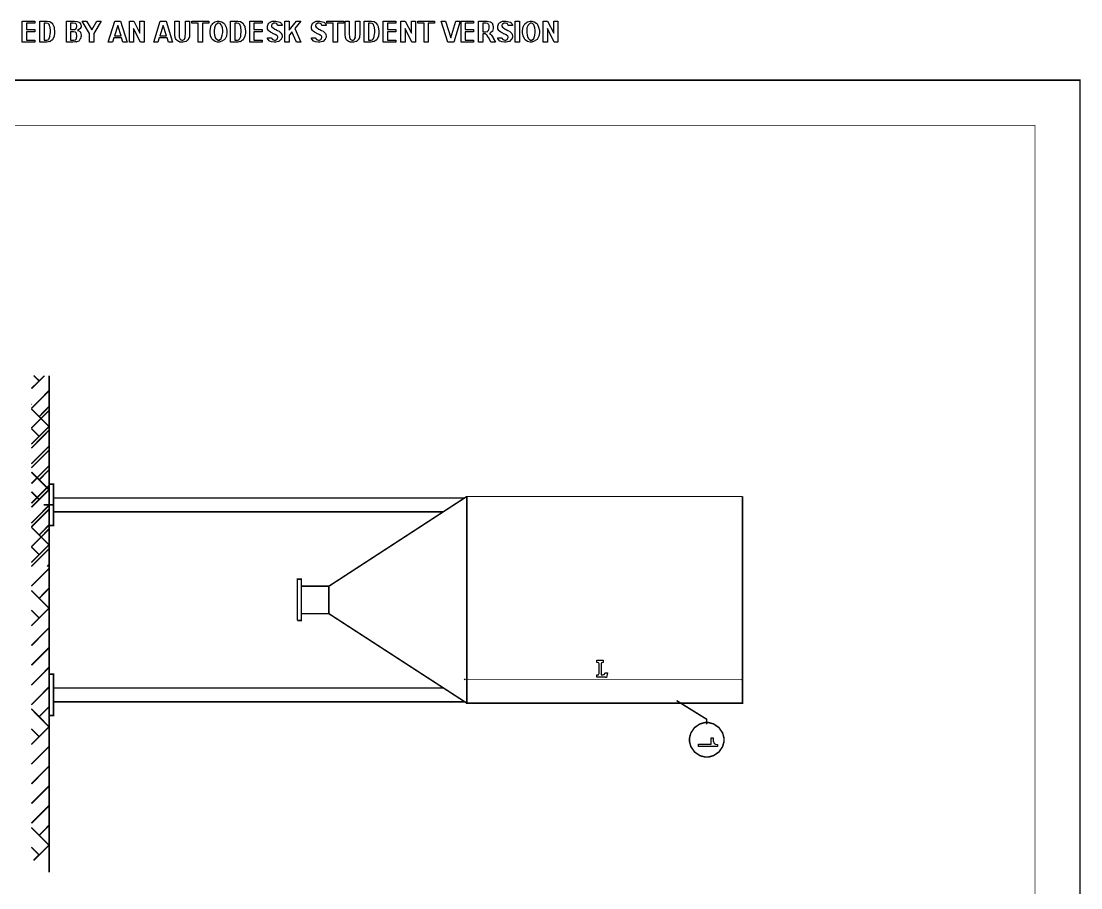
# Model space of a CAD drawing. Extents: x 0 to 11.7, y 0 to 16.5.
# Drawn here: x 4.41 to 11.42, y 10.8 to 16.54 of the extents above; entities that cross this region are included whole.
import ezdxf

# ---------------------------------------------------------------- set-up
doc = ezdxf.new("R2010")
doc.units = 0
doc.layers.get('0').update_dxf_attribs({"linetype": 'CONTINUOUS'})

msp = doc.modelspace()

# ---------------------------------------------------------------- linework, layer by layer
at = {"color": 0}
for points in [[(4.4203, 16.3967), (4.4203, 16.5356), (4.5036, 16.5356), (4.5036, 16.5217), (4.4481, 16.5217), (4.4481, 16.48), (4.5036, 16.48), (4.5036, 16.4661), (4.4481, 16.4661), (4.4481, 16.4106), (4.5036, 16.4106), (4.5036, 16.3967), (4.4203, 16.3967)], [(4.5367, 16.5356), (4.5795, 16.5356), (4.585, 16.5356), (4.6004, 16.5333), (4.6016, 16.5329), (4.6025, 16.5325), (4.6178, 16.5217), (4.619, 16.5201), (4.6191, 16.5187), (4.6239, 16.5101), (4.6294, 16.4999), (4.63, 16.4975), (4.6299, 16.4962), (4.6317, 16.484), (4.634, 16.4696), (4.634, 16.4647), (4.634, 16.4574), (4.6311, 16.4374), (4.6305, 16.4353), (4.6289, 16.4331), (4.6193, 16.4124), (4.6179, 16.4107), (4.6159, 16.4107), (4.6093, 16.4061), (4.6033, 16.4003), (4.6016, 16.3997), (4.5996, 16.4001), (4.5914, 16.3987), (4.5834, 16.3967), (4.5808, 16.3967), (4.5367, 16.3967), (4.5367, 16.5356)], [(4.7113, 16.5356), (4.7605, 16.5356), (4.766, 16.5356), (4.7812, 16.5344), (4.7824, 16.5342), (4.7835, 16.5342), (4.7943, 16.5296), (4.7953, 16.5287), (4.7962, 16.5287), (4.804, 16.5189), (4.8046, 16.5178), (4.8044, 16.5169), (4.8085, 16.5062), (4.8085, 16.5025), (4.8085, 16.4983), (4.8029, 16.4869), (4.8018, 16.4856), (4.8001, 16.4851), (4.7859, 16.4747), (4.784, 16.4742), (4.7868, 16.474), (4.7983, 16.4696), (4.805, 16.4625), (4.8054, 16.4608), (4.8051, 16.4599), (4.8064, 16.4514), (4.8085, 16.4421), (4.8085, 16.439), (4.8085, 16.4369), (4.8076, 16.4308), (4.8054, 16.4211), (4.8048, 16.4194), (4.8033, 16.4183), (4.7957, 16.4054), (4.7946, 16.4044), (4.7936, 16.404), (4.7805, 16.3979), (4.779, 16.3978), (4.777, 16.3986), (4.7675, 16.3986), (4.7545, 16.3967), (4.7508, 16.3967), (4.7113, 16.3967), (4.7113, 16.5356)], [(4.8651, 16.3967), (4.8651, 16.455), (4.8165, 16.5356), (4.8445, 16.5356), (4.8788, 16.4781), (4.9132, 16.5356), (4.9415, 16.5356), (4.8929, 16.4549), (4.8929, 16.3967), (4.8651, 16.3967)], [(5.1133, 16.3967), (5.0851, 16.3967), (5.0767, 16.4244), (5.0248, 16.4244), (5.0165, 16.3967), (4.9883, 16.3967), (5.032, 16.5356), (5.0697, 16.5356), (5.1133, 16.3967)], [(5.1283, 16.3967), (5.1283, 16.5356), (5.1569, 16.5356), (5.1977, 16.4568), (5.1977, 16.5356), (5.2255, 16.5356), (5.2255, 16.3967), (5.2014, 16.3967), (5.156, 16.4882), (5.156, 16.3967), (5.1283, 16.3967)], [(5.4139, 16.3967), (5.3857, 16.3967), (5.3772, 16.4244), (5.3254, 16.4244), (5.3171, 16.3967), (5.2889, 16.3967), (5.3325, 16.5356), (5.3703, 16.5356), (5.4139, 16.3967)], [(5.4288, 16.5356), (5.4566, 16.5356), (5.4566, 16.4554), (5.4566, 16.4493), (5.4574, 16.4317), (5.4575, 16.4307), (5.4576, 16.4299), (5.4631, 16.4169), (5.464, 16.416), (5.4642, 16.4158), (5.4692, 16.4129), (5.4759, 16.4106), (5.4781, 16.4106), (5.4815, 16.4106), (5.491, 16.4149), (5.4917, 16.4157), (5.4919, 16.4174), (5.4971, 16.4274), (5.4972, 16.4286), (5.4963, 16.4307), (5.4964, 16.4399), (5.4983, 16.4503), (5.4983, 16.4538), (5.4983, 16.5356), (5.526, 16.5356), (5.526, 16.4638), (5.526, 16.455), (5.5244, 16.4307), (5.5241, 16.429), (5.5228, 16.4281), (5.5198, 16.4208), (5.5176, 16.4131), (5.5167, 16.4118), (5.5155, 16.4117), (5.5098, 16.4072), (5.5037, 16.4015), (5.5022, 16.4008), (5.5004, 16.401), (5.4843, 16.3967), (5.4789, 16.3967), (5.4748, 16.3967), (5.4625, 16.3978), (5.4538, 16.4004), (5.4523, 16.4013), (5.45, 16.4028), (5.4431, 16.4076), (5.439, 16.4117), (5.4382, 16.4129), (5.4366, 16.415), (5.4327, 16.4218), (5.4315, 16.4268), (5.4312, 16.4281), (5.4306, 16.431), (5.4291, 16.4439), (5.4288, 16.4579), (5.4288, 16.4626), (5.4288, 16.5356)], [(5.5826, 16.3967), (5.5826, 16.5217), (5.541, 16.5217), (5.541, 16.5356), (5.6521, 16.5356), (5.6521, 16.5217), (5.6104, 16.5217), (5.6104, 16.3967), (5.5826, 16.3967)], [(5.6615, 16.4653), (5.6615, 16.4739), (5.6658, 16.4975), (5.6667, 16.4997), (5.6669, 16.5021), (5.6707, 16.5104), (5.6763, 16.5167), (5.6774, 16.5179), (5.6783, 16.5196), (5.691, 16.5297), (5.6923, 16.5303), (5.6939, 16.5317), (5.7111, 16.5356), (5.7168, 16.5356), (5.7222, 16.5356), (5.738, 16.531), (5.7549, 16.5201), (5.7574, 16.5171), (5.759, 16.5144), (5.7672, 16.4957), (5.7726, 16.4733), (5.7726, 16.4658), (5.7726, 16.4586), (5.7688, 16.4369), (5.76, 16.4179), (5.7574, 16.4149), (5.7539, 16.4126), (5.7383, 16.4024), (5.7225, 16.3967), (5.7173, 16.3967), (5.7115, 16.3967), (5.6943, 16.4013), (5.679, 16.4118), (5.6765, 16.4149), (5.6739, 16.4188), (5.6651, 16.4378), (5.6615, 16.4583), (5.6615, 16.4653)], [(5.7974, 16.5356), (5.8401, 16.5356), (5.8457, 16.5356), (5.861, 16.5333), (5.8623, 16.5329), (5.8632, 16.5325), (5.8784, 16.5217), (5.8796, 16.5201), (5.8798, 16.5187), (5.8845, 16.5101), (5.8901, 16.4999), (5.8907, 16.4975), (5.8905, 16.4962), (5.8924, 16.484), (5.8946, 16.4696), (5.8946, 16.4647), (5.8946, 16.4574), (5.8917, 16.4374), (5.8911, 16.4353), (5.8895, 16.4331), (5.8799, 16.4124), (5.8785, 16.4107), (5.8766, 16.4107), (5.87, 16.4061), (5.864, 16.4003), (5.8623, 16.3997), (5.8602, 16.4001), (5.852, 16.3987), (5.8441, 16.3967), (5.8414, 16.3967), (5.7974, 16.3967), (5.7974, 16.5356)], [(5.9234, 16.3967), (5.9234, 16.5356), (6.0067, 16.5356), (6.0067, 16.5217), (5.9512, 16.5217), (5.9512, 16.48), (6.0067, 16.48), (6.0067, 16.4661), (5.9512, 16.4661), (5.9512, 16.4106), (6.0067, 16.4106), (6.0067, 16.3967), (5.9234, 16.3967)], [(6.0398, 16.4244), (6.0676, 16.4244), (6.0679, 16.4232), (6.0739, 16.4144), (6.0748, 16.4138), (6.0751, 16.4142), (6.0803, 16.4126), (6.0872, 16.4106), (6.0895, 16.4106), (6.0932, 16.4106), (6.1035, 16.4151), (6.1043, 16.416), (6.1044, 16.4176), (6.1069, 16.4231), (6.1093, 16.4275), (6.1093, 16.429), (6.1093, 16.431), (6.1071, 16.4365), (6.1067, 16.4369), (6.1054, 16.4378), (6.0991, 16.4425), (6.098, 16.4429), (6.0971, 16.4442), (6.081, 16.4517), (6.0784, 16.4529), (6.0743, 16.4556), (6.0604, 16.4636), (6.0522, 16.4689), (6.0509, 16.4703), (6.0481, 16.4729), (6.0412, 16.4839), (6.0398, 16.4942), (6.0398, 16.4975), (6.0398, 16.5024), (6.0445, 16.5154), (6.0455, 16.5168), (6.046, 16.5189), (6.0516, 16.5256), (6.0598, 16.53), (6.0615, 16.5307), (6.0627, 16.5319), (6.0723, 16.535), (6.0834, 16.5356), (6.0871, 16.5356), (6.0964, 16.5356), (6.122, 16.5293), (6.124, 16.5279), (6.126, 16.5274), (6.1334, 16.5201), (6.1369, 16.5099), (6.137, 16.5078), (6.1093, 16.5078), (6.1091, 16.509), (6.1036, 16.5179), (6.1028, 16.5183), (6.1014, 16.5192), (6.091, 16.5217), (6.0876, 16.5217), (6.0835, 16.5217), (6.0723, 16.5168), (6.0713, 16.5158), (6.0704, 16.5157), (6.0676, 16.5079), (6.0676, 16.5054), (6.0676, 16.5029), (6.0705, 16.4961), (6.0711, 16.4954), (6.0716, 16.4956), (6.0784, 16.4908), (6.0903, 16.4828), (6.0932, 16.4813), (6.0952, 16.4808), (6.107, 16.475), (6.1177, 16.4685), (6.119, 16.4676), (6.1196, 16.4679), (6.1254, 16.4638), (6.1315, 16.4564), (6.1323, 16.455), (6.1323, 16.4546), (6.1347, 16.4475), (6.137, 16.4383), (6.137, 16.4353), (6.137, 16.4303), (6.1322, 16.4167), (6.1312, 16.4151), (6.1296, 16.4143), (6.1169, 16.4019), (6.1151, 16.4013), (6.1129, 16.4013), (6.0951, 16.3967), (6.0891, 16.3967), (6.0839, 16.3967), (6.0682, 16.3983), (6.0564, 16.4025), (6.0544, 16.4036), (6.0523, 16.4054), (6.0403, 16.4221), (6.0398, 16.4244)], [(6.1562, 16.3967), (6.1562, 16.5356), (6.184, 16.5356), (6.184, 16.4765), (6.232, 16.5356), (6.2604, 16.5356), (6.2211, 16.4871), (6.2604, 16.3967), (6.2322, 16.3967), (6.2027, 16.4643), (6.184, 16.4414), (6.184, 16.3967), (6.1562, 16.3967)], [(6.3308, 16.4244), (6.3586, 16.4244), (6.3589, 16.4232), (6.3649, 16.4144), (6.3657, 16.4138), (6.366, 16.4142), (6.3712, 16.4126), (6.3782, 16.4106), (6.3805, 16.4106), (6.3842, 16.4106), (6.3944, 16.4151), (6.3952, 16.416), (6.3953, 16.4176), (6.3979, 16.4231), (6.4002, 16.4275), (6.4002, 16.429), (6.4002, 16.431), (6.3981, 16.4365), (6.3976, 16.4369), (6.3963, 16.4378), (6.39, 16.4425), (6.3889, 16.4429), (6.388, 16.4442), (6.372, 16.4517), (6.3694, 16.4529), (6.3653, 16.4556), (6.3514, 16.4636), (6.3432, 16.4689), (6.3418, 16.4703), (6.3391, 16.4729), (6.3322, 16.4839), (6.3308, 16.4942), (6.3308, 16.4975), (6.3308, 16.5024), (6.3355, 16.5154), (6.3364, 16.5168), (6.3369, 16.5189), (6.3426, 16.5256), (6.3507, 16.53), (6.3525, 16.5307), (6.3536, 16.5319), (6.3632, 16.535), (6.3744, 16.5356), (6.3781, 16.5356), (6.3873, 16.5356), (6.4129, 16.5293), (6.415, 16.5279), (6.417, 16.5274), (6.4243, 16.5201), (6.4279, 16.5099), (6.428, 16.5078), (6.4002, 16.5078), (6.4, 16.509), (6.3946, 16.5179), (6.3937, 16.5183), (6.3923, 16.5192), (6.382, 16.5217), (6.3785, 16.5217), (6.3745, 16.5217), (6.3632, 16.5168), (6.3623, 16.5158), (6.3613, 16.5157), (6.3586, 16.5079), (6.3586, 16.5054), (6.3586, 16.5029), (6.3615, 16.4961), (6.362, 16.4954), (6.3625, 16.4956), (6.3694, 16.4908), (6.3812, 16.4828), (6.3842, 16.4813), (6.3861, 16.4808), (6.3979, 16.475), (6.4086, 16.4685), (6.41, 16.4676), (6.4106, 16.4679), (6.4164, 16.4638), (6.4225, 16.4564), (6.4232, 16.455), (6.4233, 16.4546), (6.4257, 16.4475), (6.428, 16.4383), (6.428, 16.4353), (6.428, 16.4303), (6.4231, 16.4167), (6.4222, 16.4151), (6.4206, 16.4143), (6.4078, 16.4019), (6.4061, 16.4013), (6.4039, 16.4013), (6.386, 16.3967), (6.38, 16.3967), (6.3748, 16.3967), (6.3591, 16.3983), (6.3474, 16.4025), (6.3453, 16.4036), (6.3433, 16.4054), (6.3312, 16.4221), (6.3308, 16.4244)], [(6.475, 16.3967), (6.475, 16.5217), (6.4333, 16.5217), (6.4333, 16.5356), (6.5444, 16.5356), (6.5444, 16.5217), (6.5028, 16.5217), (6.5028, 16.3967), (6.475, 16.3967)], [(6.5539, 16.5356), (6.5816, 16.5356), (6.5816, 16.4554), (6.5816, 16.4493), (6.5824, 16.4317), (6.5825, 16.4307), (6.5827, 16.4299), (6.5882, 16.4169), (6.589, 16.416), (6.5893, 16.4158), (6.5942, 16.4129), (6.6009, 16.4106), (6.6031, 16.4106), (6.6066, 16.4106), (6.616, 16.4149), (6.6168, 16.4157), (6.617, 16.4174), (6.6221, 16.4274), (6.6222, 16.4286), (6.6214, 16.4307), (6.6215, 16.4399), (6.6233, 16.4503), (6.6233, 16.4538), (6.6233, 16.5356), (6.6511, 16.5356), (6.6511, 16.4638), (6.6511, 16.455), (6.6495, 16.4307), (6.6491, 16.429), (6.6479, 16.4281), (6.6448, 16.4208), (6.6427, 16.4131), (6.6418, 16.4118), (6.6405, 16.4117), (6.6349, 16.4072), (6.6288, 16.4015), (6.6272, 16.4008), (6.6254, 16.401), (6.6094, 16.3967), (6.604, 16.3967), (6.5999, 16.3967), (6.5875, 16.3978), (6.5788, 16.4004), (6.5773, 16.4013), (6.575, 16.4028), (6.5681, 16.4076), (6.5641, 16.4117), (6.5632, 16.4129), (6.5616, 16.415), (6.5577, 16.4218), (6.5566, 16.4268), (6.5563, 16.4281), (6.5557, 16.431), (6.5542, 16.4439), (6.5539, 16.4579), (6.5539, 16.4626), (6.5539, 16.5356)], [(6.6799, 16.5356), (6.7226, 16.5356), (6.7282, 16.5356), (6.7435, 16.5333), (6.7448, 16.5329), (6.7457, 16.5325), (6.761, 16.5217), (6.7622, 16.5201), (6.7623, 16.5187), (6.767, 16.5101), (6.7726, 16.4999), (6.7732, 16.4975), (6.7731, 16.4962), (6.7749, 16.484), (6.7771, 16.4696), (6.7771, 16.4647), (6.7771, 16.4574), (6.7743, 16.4374), (6.7736, 16.4353), (6.7721, 16.4331), (6.7625, 16.4124), (6.7611, 16.4107), (6.7591, 16.4107), (6.7525, 16.4061), (6.7465, 16.4003), (6.7448, 16.3997), (6.7427, 16.4001), (6.7345, 16.3987), (6.7266, 16.3967), (6.724, 16.3967), (6.6799, 16.3967), (6.6799, 16.5356)], [(6.8059, 16.3967), (6.8059, 16.5356), (6.8893, 16.5356), (6.8893, 16.5217), (6.8337, 16.5217), (6.8337, 16.48), (6.8893, 16.48), (6.8893, 16.4661), (6.8337, 16.4661), (6.8337, 16.4106), (6.8893, 16.4106), (6.8893, 16.3967), (6.8059, 16.3967)], [(6.9224, 16.3967), (6.9224, 16.5356), (6.951, 16.5356), (6.9918, 16.4568), (6.9918, 16.5356), (7.0196, 16.5356), (7.0196, 16.3967), (6.9955, 16.3967), (6.9501, 16.4882), (6.9501, 16.3967), (6.9224, 16.3967)], [(7.0762, 16.3967), (7.0762, 16.5217), (7.0345, 16.5217), (7.0345, 16.5356), (7.1456, 16.5356), (7.1456, 16.5217), (7.1039, 16.5217), (7.1039, 16.3967), (7.0762, 16.3967)], [(7.2326, 16.3967), (7.1897, 16.5356), (7.2177, 16.5356), (7.2522, 16.4244), (7.2865, 16.5356), (7.3147, 16.5356), (7.2719, 16.3967), (7.2326, 16.3967)], [(7.32, 16.3967), (7.32, 16.5356), (7.4033, 16.5356), (7.4033, 16.5217), (7.3478, 16.5217), (7.3478, 16.48), (7.4033, 16.48), (7.4033, 16.4661), (7.3478, 16.4661), (7.3478, 16.4106), (7.4033, 16.4106), (7.4033, 16.3967), (7.32, 16.3967)], [(7.4364, 16.3967), (7.4364, 16.5356), (7.487, 16.5356), (7.4939, 16.5356), (7.5131, 16.5322), (7.5145, 16.5317), (7.5153, 16.5313), (7.5213, 16.5267), (7.5276, 16.5194), (7.5284, 16.5178), (7.5286, 16.5164), (7.5336, 16.5001), (7.5336, 16.4947), (7.5336, 16.4881), (7.5282, 16.4696), (7.5271, 16.4678), (7.5254, 16.4671), (7.5181, 16.4607), (7.5098, 16.4549), (7.5076, 16.4543), (7.5087, 16.4546), (7.5141, 16.4506), (7.519, 16.4443), (7.5198, 16.4433), (7.5206, 16.4431), (7.5256, 16.4363), (7.5316, 16.4249), (7.533, 16.4222), (7.5475, 16.3967), (7.5161, 16.3967), (7.5028, 16.4257), (7.5004, 16.4293), (7.4932, 16.4399), (7.49, 16.4444), (7.4894, 16.445), (7.4881, 16.4461), (7.4844, 16.4494), (7.4826, 16.4504), (7.482, 16.4507), (7.481, 16.4511), (7.4723, 16.4522), (7.4694, 16.4522), (7.4642, 16.4522), (7.4642, 16.3967), (7.4364, 16.3967)], [(7.5624, 16.4244), (7.5902, 16.4244), (7.5906, 16.4232), (7.5965, 16.4144), (7.5974, 16.4138), (7.5977, 16.4142), (7.6029, 16.4126), (7.6099, 16.4106), (7.6121, 16.4106), (7.6158, 16.4106), (7.6261, 16.4151), (7.6269, 16.416), (7.627, 16.4176), (7.6296, 16.4231), (7.6319, 16.4275), (7.6319, 16.429), (7.6319, 16.431), (7.6297, 16.4365), (7.6293, 16.4369), (7.628, 16.4378), (7.6217, 16.4425), (7.6206, 16.4429), (7.6197, 16.4442), (7.6036, 16.4517), (7.6011, 16.4529), (7.5969, 16.4556), (7.5831, 16.4636), (7.5749, 16.4689), (7.5735, 16.4703), (7.5708, 16.4729), (7.5639, 16.4839), (7.5624, 16.4942), (7.5624, 16.4975), (7.5624, 16.5024), (7.5672, 16.5154), (7.5681, 16.5168), (7.5686, 16.5189), (7.5742, 16.5256), (7.5824, 16.53), (7.5842, 16.5307), (7.5853, 16.5319), (7.5949, 16.535), (7.6061, 16.5356), (7.6098, 16.5356), (7.619, 16.5356), (7.6446, 16.5293), (7.6467, 16.5279), (7.6486, 16.5274), (7.656, 16.5201), (7.6596, 16.5099), (7.6597, 16.5078), (7.6319, 16.5078), (7.6317, 16.509), (7.6262, 16.5179), (7.6254, 16.5183), (7.624, 16.5192), (7.6137, 16.5217), (7.6102, 16.5217), (7.6061, 16.5217), (7.5949, 16.5168), (7.5939, 16.5158), (7.593, 16.5157), (7.5902, 16.5079), (7.5902, 16.5054), (7.5902, 16.5029), (7.5931, 16.4961), (7.5937, 16.4954), (7.5942, 16.4956), (7.6011, 16.4908), (7.6129, 16.4828), (7.6158, 16.4813), (7.6178, 16.4808), (7.6296, 16.475), (7.6403, 16.4685), (7.6417, 16.4676), (7.6422, 16.4679), (7.648, 16.4638), (7.6541, 16.4564), (7.6549, 16.455), (7.6549, 16.4546), (7.6573, 16.4475), (7.6597, 16.4383), (7.6597, 16.4353), (7.6597, 16.4303), (7.6548, 16.4167), (7.6538, 16.4151), (7.6522, 16.4143), (7.6395, 16.4019), (7.6377, 16.4013), (7.6355, 16.4013), (7.6177, 16.3967), (7.6117, 16.3967), (7.6065, 16.3967), (7.5908, 16.3983), (7.579, 16.4025), (7.577, 16.4036), (7.5749, 16.4054), (7.5629, 16.4221), (7.5624, 16.4244)], [(7.6789, 16.3967), (7.6789, 16.5356), (7.7066, 16.5356), (7.7066, 16.3967), (7.6789, 16.3967)], [(7.7274, 16.4653), (7.7274, 16.4739), (7.7317, 16.4975), (7.7326, 16.4997), (7.7328, 16.5021), (7.7365, 16.5104), (7.7421, 16.5167), (7.7432, 16.5179), (7.7442, 16.5196), (7.7568, 16.5297), (7.7582, 16.5303), (7.7597, 16.5317), (7.777, 16.5356), (7.7827, 16.5356), (7.788, 16.5356), (7.8039, 16.531), (7.8208, 16.5201), (7.8233, 16.5171), (7.8248, 16.5144), (7.8331, 16.4957), (7.8385, 16.4733), (7.8385, 16.4658), (7.8385, 16.4586), (7.8347, 16.4369), (7.8258, 16.4179), (7.8233, 16.4149), (7.8198, 16.4126), (7.8042, 16.4024), (7.7884, 16.3967), (7.7832, 16.3967), (7.7774, 16.3967), (7.7601, 16.4013), (7.7449, 16.4118), (7.7424, 16.4149), (7.7398, 16.4188), (7.731, 16.4378), (7.7274, 16.4583), (7.7274, 16.4653)], [(7.8632, 16.3967), (7.8632, 16.5356), (7.8919, 16.5356), (7.9327, 16.4568), (7.9327, 16.5356), (7.9604, 16.5356), (7.9604, 16.3967), (7.9364, 16.3967), (7.891, 16.4882), (7.891, 16.3967), (7.8632, 16.3967)], [(4.5645, 16.5217), (4.5645, 16.4106), (4.5793, 16.4106), (4.5822, 16.4106), (4.5904, 16.4118), (4.591, 16.4121), (4.5909, 16.4131), (4.5937, 16.4164), (4.5978, 16.4182), (4.5981, 16.419), (4.5981, 16.4203), (4.6029, 16.4335), (4.6033, 16.4353), (4.6029, 16.4375), (4.6041, 16.449), (4.6062, 16.4618), (4.6062, 16.4661), (4.6062, 16.4735), (4.6045, 16.494), (4.6042, 16.4958), (4.603, 16.4983), (4.6004, 16.5067), (4.5992, 16.5111), (4.5986, 16.5121), (4.5975, 16.5137), (4.5938, 16.5182), (4.5904, 16.5199), (4.5895, 16.5201), (4.5879, 16.5206), (4.577, 16.5217), (4.5734, 16.5217), (4.5645, 16.5217)], [(4.739, 16.5217), (4.739, 16.48), (4.7531, 16.48), (4.7571, 16.48), (4.7683, 16.4806), (4.7688, 16.4807), (4.7696, 16.4819), (4.777, 16.4861), (4.7775, 16.4869), (4.7771, 16.4885), (4.7786, 16.494), (4.7807, 16.4993), (4.7807, 16.501), (4.7807, 16.5044), (4.7784, 16.5139), (4.7779, 16.5147), (4.7767, 16.516), (4.7732, 16.5197), (4.7707, 16.5208), (4.7699, 16.521), (4.7691, 16.5211), (4.7559, 16.5217), (4.7514, 16.5217), (4.739, 16.5217)], [(4.739, 16.4661), (4.739, 16.4106), (4.7573, 16.4106), (4.7606, 16.4106), (4.7703, 16.4117), (4.7707, 16.4118), (4.7711, 16.4132), (4.7775, 16.419), (4.7779, 16.4201), (4.7775, 16.4215), (4.7786, 16.4283), (4.7807, 16.4353), (4.7807, 16.4376), (4.7807, 16.4417), (4.7789, 16.4524), (4.7785, 16.4535), (4.7775, 16.4553), (4.7744, 16.4608), (4.7729, 16.4626), (4.7722, 16.4631), (4.7711, 16.4638), (4.759, 16.4661), (4.7549, 16.4661), (4.739, 16.4661)], [(5.073, 16.4383), (5.0508, 16.5078), (5.0289, 16.4383), (5.073, 16.4383)], [(5.3735, 16.4383), (5.3514, 16.5078), (5.3295, 16.4383), (5.3735, 16.4383)], [(5.6893, 16.4662), (5.6893, 16.4607), (5.6913, 16.4439), (5.6958, 16.4271), (5.6971, 16.4246), (5.6978, 16.4235), (5.7051, 16.4158), (5.7141, 16.4106), (5.7171, 16.4106), (5.7221, 16.4106), (5.7357, 16.4221), (5.737, 16.4244), (5.7378, 16.4268), (5.7421, 16.4421), (5.7448, 16.4606), (5.7448, 16.4668), (5.7448, 16.4732), (5.7429, 16.4925), (5.7386, 16.5057), (5.7373, 16.5079), (5.7355, 16.5114), (5.7276, 16.52), (5.7197, 16.5217), (5.7171, 16.5217), (5.712, 16.5217), (5.6982, 16.5101), (5.6969, 16.5078), (5.695, 16.5054), (5.6903, 16.4906), (5.6893, 16.4724), (5.6893, 16.4662)], [(5.8251, 16.5217), (5.8251, 16.4106), (5.8399, 16.4106), (5.8428, 16.4106), (5.8511, 16.4118), (5.8516, 16.4121), (5.8515, 16.4131), (5.8543, 16.4164), (5.8585, 16.4182), (5.8588, 16.419), (5.8587, 16.4203), (5.8636, 16.4335), (5.864, 16.4353), (5.8636, 16.4375), (5.8647, 16.449), (5.8668, 16.4618), (5.8668, 16.4661), (5.8668, 16.4735), (5.8652, 16.494), (5.8649, 16.4958), (5.8636, 16.4983), (5.861, 16.5067), (5.8599, 16.5111), (5.8592, 16.5121), (5.8582, 16.5137), (5.8544, 16.5182), (5.8511, 16.5199), (5.8501, 16.5201), (5.8485, 16.5206), (5.8377, 16.5217), (5.834, 16.5217), (5.8251, 16.5217)], [(6.7077, 16.5217), (6.7077, 16.4106), (6.7224, 16.4106), (6.7254, 16.4106), (6.7336, 16.4118), (6.7341, 16.4121), (6.7341, 16.4131), (6.7369, 16.4164), (6.741, 16.4182), (6.7413, 16.419), (6.7413, 16.4203), (6.7461, 16.4335), (6.7465, 16.4353), (6.7461, 16.4375), (6.7473, 16.449), (6.7493, 16.4618), (6.7493, 16.4661), (6.7493, 16.4735), (6.7477, 16.494), (6.7474, 16.4958), (6.7462, 16.4983), (6.7435, 16.5067), (6.7424, 16.5111), (6.7417, 16.5121), (6.7407, 16.5137), (6.737, 16.5182), (6.7336, 16.5199), (6.7326, 16.5201), (6.7311, 16.5206), (6.7202, 16.5217), (6.7166, 16.5217), (6.7077, 16.5217)], [(7.4642, 16.4661), (7.4794, 16.4661), (7.4841, 16.4661), (7.4974, 16.4682), (7.498, 16.4688), (7.4981, 16.47), (7.5005, 16.4739), (7.5034, 16.4769), (7.5037, 16.4781), (7.5031, 16.4793), (7.5059, 16.4907), (7.5059, 16.4946), (7.5059, 16.4975), (7.5052, 16.5062), (7.5035, 16.5113), (7.503, 16.5124), (7.5019, 16.514), (7.4985, 16.519), (7.4962, 16.5207), (7.4954, 16.521), (7.4947, 16.5211), (7.4839, 16.5217), (7.4802, 16.5217), (7.4642, 16.5217), (7.4642, 16.4661)], [(7.7552, 16.4662), (7.7552, 16.4607), (7.7571, 16.4439), (7.7617, 16.4271), (7.763, 16.4246), (7.7637, 16.4235), (7.771, 16.4158), (7.7799, 16.4106), (7.7829, 16.4106), (7.7879, 16.4106), (7.8016, 16.4221), (7.8029, 16.4244), (7.8037, 16.4268), (7.808, 16.4421), (7.8107, 16.4606), (7.8107, 16.4668), (7.8107, 16.4732), (7.8088, 16.4925), (7.8044, 16.5057), (7.8031, 16.5079), (7.8014, 16.5114), (7.7935, 16.52), (7.7856, 16.5217), (7.7829, 16.5217), (7.7779, 16.5217), (7.7641, 16.5101), (7.7627, 16.5078), (7.7608, 16.5054), (7.7561, 16.4906), (7.7552, 16.4724), (7.7552, 16.4662)], [(8.2878, 12.225), (8.2808, 12.1935), (8.2769, 12.1935), (8.2767, 12.1944), (8.2744, 12.1972), (8.2736, 12.1972), (8.2183, 12.1972), (8.2183, 12.2111), (8.221, 12.2111), (8.2287, 12.2131), (8.2292, 12.2135), (8.2289, 12.2146), (8.2301, 12.2184), (8.2322, 12.2214), (8.2322, 12.2224), (8.2322, 12.2832), (8.2322, 12.2849), (8.2314, 12.29), (8.2297, 12.2915), (8.2292, 12.2918), (8.2278, 12.2925), (8.2197, 12.2944), (8.2183, 12.2944), (8.2183, 12.3083), (8.26, 12.3083), (8.26, 12.2944), (8.2586, 12.2944), (8.2494, 12.2923), (8.2489, 12.2918), (8.2482, 12.2917), (8.2461, 12.2853), (8.2461, 12.2832), (8.2461, 12.2111), (8.2535, 12.2111), (8.2567, 12.2111), (8.2662, 12.2146), (8.2733, 12.2227), (8.2739, 12.225), (8.2878, 12.225)], [(8.89, 11.7528), (8.9733, 11.7528), (8.9733, 11.7944), (8.9872, 11.7944), (8.9872, 11.7805), (8.9872, 11.7747), (8.9925, 11.7585), (8.9935, 11.7573), (8.994, 11.757), (9.0013, 11.7534), (9.0125, 11.7504), (9.015, 11.7504), (9.015, 11.7389), (8.89, 11.7389), (8.89, 11.7528)]]:
    msp.add_lwpolyline(points, close=True, dxfattribs=at)
for points, const_width in [([(11.4117, 0.295), (11.4117, 16.145), (0.3917, 16.145), (0.3917, 0.295), (11.4117, 0.295)], 0.01), ([(0.6917, 15.8467), (11.1133, 15.8467), (11.1133, 2.87), (0.6917, 2.87), (0.6917, 15.8467)], 0.005), ([(4.5983, 13.4733), (4.6267, 13.4733), (4.6267, 13.4267), (4.6267, 13.245), (4.6267, 13.2), (4.5983, 13.2), (4.5983, 13.4733)], 0.01), ([(4.5983, 11.9434), (4.6267, 11.9434), (4.6267, 11.9883), (4.6267, 12.17), (4.6267, 12.2167), (4.5983, 12.2167), (4.5983, 11.9434)], 0.01), ([(8.9442, 11.6683), (8.9553, 11.6683), (8.9886, 11.6774), (9.0249, 11.7018), (9.0494, 11.7381), (9.0583, 11.7714), (9.0583, 11.7825), (9.0583, 11.7936), (9.0494, 11.8269), (9.0249, 11.8632), (8.9886, 11.8877), (8.9553, 11.8967), (8.9442, 11.8967), (8.9331, 11.8967), (8.8998, 11.8877), (8.8635, 11.8632), (8.839, 11.8269), (8.83, 11.7936), (8.83, 11.7825), (8.83, 11.7714), (8.839, 11.7381), (8.8635, 11.7018), (8.8998, 11.6774), (8.9331, 11.6683), (8.9442, 11.6683)], 0.01)]:
    msp.add_lwpolyline(points, close=True, dxfattribs=dict(at, const_width=const_width))
for points, const_width in [([(4.48, 14.105), (4.5667, 14.19)], 0.01), ([(4.495, 14.1917), (4.5317, 14.1567)], 0.01), ([(4.5983, 14.19), (4.5983, 10.9067)], 0.01), ([(4.48, 13.9733), (4.5983, 14.0933)], 0.01), ([(4.48, 14), (4.4817, 14.0017)], 0.01), ([(4.48, 13.9717), (4.5967, 13.855)], 0.01), ([(4.48, 13.8433), (4.5983, 13.9617)], 0.01), ([(4.5317, 13.92), (4.5983, 13.9883)], 0.01), ([(4.48, 13.7383), (4.5967, 13.855)], 0.01), ([(4.48, 13.8417), (4.5317, 13.79)], 0.01), ([(4.48, 13.7116), (4.5983, 13.8317)], 0.01), ([(4.5967, 13.855), (4.5983, 13.8583)], 0.01), ([(4.5967, 13.855), (4.5983, 13.8533)], 0.01), ([(4.48, 13.6083), (4.5983, 13.7267)], 0.01), ([(4.48, 13.5817), (4.5983, 13.7)], 0.01), ([(4.48, 13.4767), (4.5983, 13.5967)], 0.01), ([(4.48, 13.5533), (4.5967, 13.4367)], 0.01), ([(4.5317, 13.5017), (4.5983, 13.57)], 0.01), ([(4.48, 13.3467), (4.5983, 13.465)], 0.01), ([(4.48, 13.32), (4.5967, 13.4367)], 0.01), ([(4.48, 13.4233), (4.5317, 13.3717)], 0.01), ([(4.5967, 13.4367), (4.5983, 13.44)], 0.01), ([(4.5967, 13.4367), (4.5983, 13.435)], 0.01), ([(7.3433, 13.3817), (4.6267, 13.3817), (4.6267, 13.3133), (4.6267, 13.29), (7.2034, 13.29)], 0.01), ([(7.3583, 13.3917), (6.4467, 12.7983), (6.4467, 12.6166), (6.265, 12.6166), (6.265, 12.7983), (6.4467, 12.7983)], 0.01), ([(9.18, 13.3917), (9.18, 12.025), (7.3583, 12.025), (7.3583, 13.3917)], 0.01), ([(9.18, 13.3917), (7.3583, 13.3917)], 0.005), ([(4.48, 13.215), (4.5983, 13.335)], 0.01), ([(4.48, 13.19), (4.5983, 13.3083)], 0.01), ([(4.6267, 13.3366), (4.5617, 13.3366)], 0.01), ([(4.48, 13.1883), (4.5967, 13.0717)], 0.01), ([(4.48, 13.0583), (4.5983, 13.1783)], 0.01), ([(4.5317, 13.1367), (4.5983, 13.205)], 0.01), ([(4.48, 12.955), (4.5967, 13.0717)], 0.01), ([(4.48, 13.0583), (4.5317, 13.0067)], 0.01), ([(4.48, 12.9283), (4.5983, 13.0467)], 0.01), ([(4.5967, 13.0717), (4.5983, 13.0733)], 0.01), ([(4.5967, 13.0717), (4.5983, 13.07)], 0.01), ([(4.48, 12.7983), (4.5983, 12.9167)], 0.01), ([(4.585, 12.9283), (4.5983, 12.9434)], 0.01), ([(6.265, 12.7983), (6.265, 12.845), (6.2383, 12.845), (6.2383, 12.5717)], 0.01), ([(4.48, 12.77), (4.5967, 12.6533)], 0.01), ([(4.5317, 12.7183), (4.5983, 12.7867)], 0.01), ([(4.48, 12.5367), (4.5967, 12.6533)], 0.01), ([(4.48, 12.64), (4.5317, 12.5883)], 0.01), ([(4.5967, 12.6533), (4.5983, 12.655)], 0.01), ([(4.5967, 12.6533), (4.5983, 12.6517)], 0.01), ([(6.265, 12.6166), (6.265, 12.5717), (6.2383, 12.5717)], 0.01), ([(6.4467, 12.6166), (7.3583, 12.025)], 0.01), ([(4.48, 12.405), (4.5983, 12.525)], 0.01), ([(4.48, 12.275), (4.5983, 12.3933)], 0.01), ([(4.48, 12.1433), (4.5983, 12.2633)], 0.01), ([(4.48, 12.0133), (4.5983, 12.1334)], 0.01), ([(4.6267, 12.0333), (4.6267, 12.1017), (4.6267, 12.125), (7.2034, 12.125)], 0.01), ([(9.18, 12.1816), (7.3433, 12.1816)], 0.005), ([(7.3583, 12.025), (7.3583, 12.1166)], 0.01), ([(8.745, 12.0417), (8.9434, 11.9183), (8.9434, 11.885)], 0.01), ([(4.48, 11.9867), (4.5967, 11.8683)], 0.01), ([(4.5317, 11.935), (4.5983, 12.0017)], 0.01), ([(4.6267, 12.0333), (7.3433, 12.0333)], 0.01), ([(4.48, 11.7517), (4.5967, 11.8683)], 0.01), ([(4.48, 11.855), (4.5317, 11.8033)], 0.01), ([(4.5967, 11.8683), (4.5983, 11.8717)], 0.01), ([(4.5967, 11.8683), (4.5983, 11.8666)], 0.01), ([(4.48, 11.6217), (4.5983, 11.74)], 0.01), ([(4.48, 11.49), (4.5983, 11.61)], 0.01), ([(4.48, 11.36), (4.5983, 11.4783)], 0.01), ([(4.48, 11.23), (4.5983, 11.3483)], 0.01), ([(4.48, 11.2017), (4.5967, 11.085)], 0.01), ([(4.5317, 11.15), (4.5983, 11.2183)], 0.01), ([(4.48, 11.0717), (4.5317, 11.02)], 0.01), ([(4.495, 10.985), (4.5967, 11.085)], 0.01), ([(4.5967, 11.085), (4.5983, 11.0866)], 0.01), ([(4.5967, 11.085), (4.5983, 11.0833)], 0.01)]:
    msp.add_lwpolyline(points, dxfattribs=dict(at, const_width=const_width))
for points in [[(7.3483, 12.1867), (7.34, 12.1783)], [(9.175, 12.1783), (9.1833, 12.1867)]]:
    msp.add_lwpolyline(points, dxfattribs=at)

doc.saveas('drawing.dxf')
